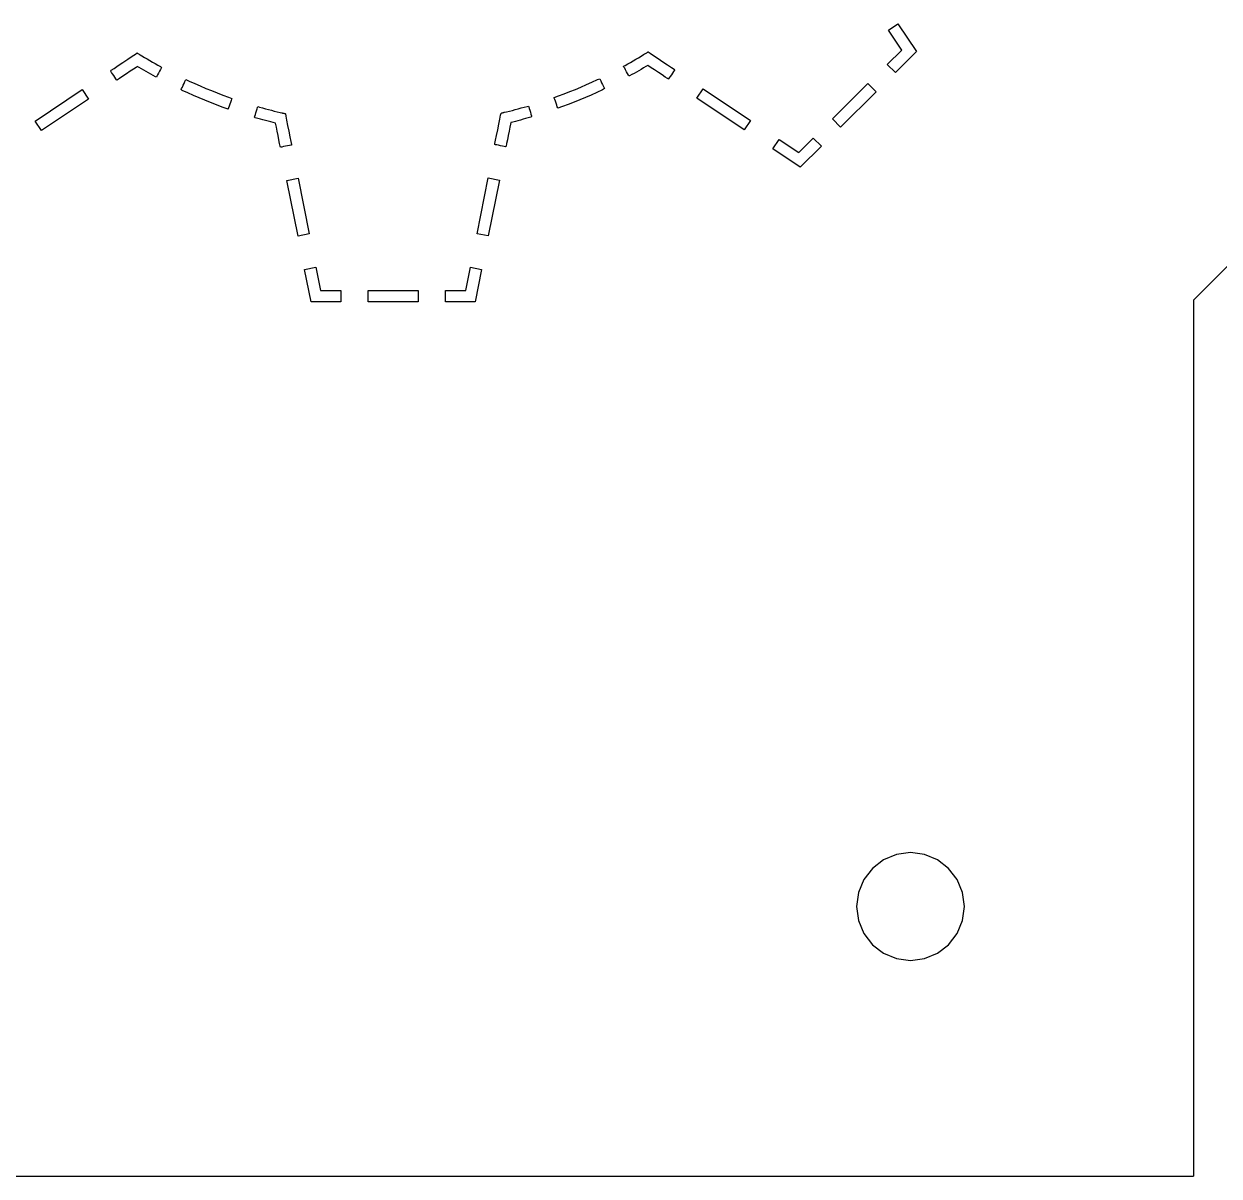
# Model space of a CAD drawing. Header units: metres. Extents: x 2022 to 2368, y 1788 to 2069.
# Drawn here: x 2282.59 to 2326.94, y 1787.81 to 1830.56 of the extents above; entities that cross this region are included whole.
import ezdxf

# ---------------------------------------------------------------- set-up
doc = ezdxf.new("R2010")
doc.units = ezdxf.units.M

msp = doc.modelspace()

# ---------------------------------------------------------------- linework, layer by layer
at = {"layer": 'COMPONENT0'}
for p, q in [((2314.667, 1830.325, 0.001), (2315.018, 1830.561, 0.001)), ((2315.16, 1829.591, 0.001), (2314.667, 1830.325, 0.001)), ((2315.018, 1830.561, 0.001), (2315.706, 1829.538, 0.001)), ((2286.442, 1829.251, 0.001), (2286.605, 1829.36, 0.001)), ((2286.605, 1829.36, 0.001), (2286.727, 1829.441, 0.001)), ((2286.727, 1829.441, 0.001), (2286.787, 1829.482, 0.001)), ((2286.787, 1829.482, 0.001), (2286.793, 1829.482, 0.001)), ((2286.793, 1829.482, 0.001), (2286.804, 1829.475, 0.001)), ((2286.804, 1829.475, 0.001), (2286.821, 1829.465, 0.001)), ((2286.821, 1829.465, 0.001), (2286.841, 1829.452, 0.001)), ((2286.841, 1829.452, 0.001), (2286.862, 1829.439, 0.001)), ((2286.862, 1829.439, 0.001), (2286.882, 1829.427, 0.001)), ((2286.882, 1829.427, 0.001), (2286.897, 1829.418, 0.001)), ((2286.897, 1829.418, 0.001), (2286.905, 1829.413, 0.001)), ((2286.905, 1829.413, 0.001), (2286.966, 1829.376, 0.001)), ((2286.966, 1829.376, 0.001), (2287.063, 1829.318, 0.001)), ((2305.39, 1829.306, 0.001), (2305.488, 1829.364, 0.001)), ((2305.488, 1829.364, 0.001), (2305.584, 1829.423, 0.001)), ((2305.584, 1829.423, 0.001), (2305.633, 1829.454, 0.001)), ((2305.633, 1829.454, 0.001), (2305.643, 1829.459, 0.001)), ((2305.643, 1829.459, 0.001), (2305.658, 1829.469, 0.001)), ((2305.658, 1829.469, 0.001), (2305.678, 1829.481, 0.001)), ((2305.678, 1829.481, 0.001), (2305.699, 1829.494, 0.001)), ((2305.699, 1829.494, 0.001), (2305.719, 1829.507, 0.001)), ((2305.719, 1829.507, 0.001), (2305.736, 1829.517, 0.001)), ((2305.736, 1829.517, 0.001), (2305.746, 1829.523, 0.001)), ((2305.746, 1829.523, 0.001), (2305.754, 1829.52, 0.001)), ((2305.754, 1829.52, 0.001), (2305.824, 1829.474, 0.001)), ((2305.824, 1829.474, 0.001), (2305.953, 1829.388, 0.001)), ((2305.953, 1829.388, 0.001), (2306.119, 1829.276, 0.001)), ((2314.626, 1829.059, 0.001), (2315.16, 1829.591, 0.001)), ((2315.706, 1829.538, 0.001), (2314.925, 1828.759, 0.001)), ((2285.834, 1828.845, 0.001), (2285.936, 1828.913, 0.001)), ((2285.936, 1828.913, 0.001), (2286.086, 1829.013, 0.001)), ((2286.086, 1829.013, 0.001), (2286.262, 1829.131, 0.001)), ((2286.262, 1829.131, 0.001), (2286.442, 1829.251, 0.001)), ((2286.752, 1828.949, 0.001), (2286.657, 1828.886, 0.001)), ((2286.798, 1828.98, 0.001), (2286.752, 1828.949, 0.001)), ((2286.864, 1828.943, 0.001), (2286.798, 1828.98, 0.001)), ((2286.95, 1828.892, 0.001), (2286.864, 1828.943, 0.001)), ((2287.063, 1829.318, 0.001), (2287.16, 1829.26, 0.001)), ((2287.16, 1829.26, 0.001), (2287.259, 1829.202, 0.001)), ((2287.259, 1829.202, 0.001), (2287.357, 1829.146, 0.001)), ((2287.357, 1829.146, 0.001), (2287.456, 1829.089, 0.001)), ((2287.456, 1829.089, 0.001), (2287.555, 1829.034, 0.001)), ((2287.555, 1829.034, 0.001), (2287.654, 1828.98, 0.001)), ((2287.654, 1828.98, 0.001), (2287.701, 1828.948, 0.001)), ((2287.685, 1828.919, 0.001), (2287.658, 1828.868, 0.001)), ((2287.701, 1828.948, 0.001), (2287.685, 1828.919, 0.001)), ((2304.841, 1828.988, 0.001), (2304.901, 1829.024, 0.001)), ((2304.855, 1828.962, 0.001), (2304.841, 1828.988, 0.001)), ((2304.882, 1828.914, 0.001), (2304.855, 1828.962, 0.001)), ((2304.916, 1828.852, 0.001), (2304.882, 1828.914, 0.001)), ((2304.901, 1829.024, 0.001), (2304.999, 1829.079, 0.001)), ((2304.999, 1829.079, 0.001), (2305.097, 1829.135, 0.001)), ((2305.097, 1829.135, 0.001), (2305.195, 1829.191, 0.001)), ((2305.195, 1829.191, 0.001), (2305.293, 1829.248, 0.001)), ((2305.293, 1829.248, 0.001), (2305.39, 1829.306, 0.001)), ((2305.579, 1828.926, 0.001), (2305.494, 1828.875, 0.001)), ((2305.664, 1828.977, 0.001), (2305.579, 1828.926, 0.001)), ((2305.739, 1829.021, 0.001), (2305.664, 1828.977, 0.001)), ((2305.779, 1828.995, 0.001), (2305.739, 1829.021, 0.001)), ((2305.868, 1828.935, 0.001), (2305.779, 1828.995, 0.001)), ((2305.992, 1828.853, 0.001), (2305.868, 1828.935, 0.001)), ((2306.119, 1829.276, 0.001), (2306.301, 1829.155, 0.001)), ((2306.301, 1829.155, 0.001), (2306.476, 1829.038, 0.001)), ((2306.476, 1829.038, 0.001), (2306.622, 1828.94, 0.001)), ((2306.622, 1828.94, 0.001), (2306.717, 1828.877, 0.001)), ((2314.925, 1828.759, 0.001), (2314.626, 1829.059, 0.001)), ((2285.802, 1828.824, 0.001), (2285.834, 1828.845, 0.001)), ((2285.815, 1828.806, 0.001), (2285.802, 1828.824, 0.001)), ((2285.842, 1828.764, 0.001), (2285.815, 1828.806, 0.001)), ((2285.88, 1828.708, 0.001), (2285.842, 1828.764, 0.001)), ((2285.923, 1828.644, 0.001), (2285.88, 1828.708, 0.001)), ((2285.965, 1828.581, 0.001), (2285.923, 1828.644, 0.001)), ((2286.002, 1828.525, 0.001), (2285.965, 1828.581, 0.001)), ((2286.028, 1828.487, 0.001), (2286.002, 1828.525, 0.001)), ((2286.037, 1828.472, 0.001), (2286.028, 1828.487, 0.001)), ((2286.062, 1828.488, 0.001), (2286.037, 1828.472, 0.001)), ((2286.14, 1828.541, 0.001), (2286.062, 1828.488, 0.001)), ((2286.256, 1828.618, 0.001), (2286.14, 1828.541, 0.001)), ((2286.392, 1828.709, 0.001), (2286.256, 1828.618, 0.001)), ((2286.532, 1828.802, 0.001), (2286.392, 1828.709, 0.001)), ((2286.657, 1828.886, 0.001), (2286.532, 1828.802, 0.001)), ((2287.036, 1828.842, 0.001), (2286.95, 1828.892, 0.001)), ((2287.122, 1828.792, 0.001), (2287.036, 1828.842, 0.001)), ((2287.209, 1828.743, 0.001), (2287.122, 1828.792, 0.001)), ((2287.295, 1828.694, 0.001), (2287.209, 1828.743, 0.001)), ((2287.382, 1828.646, 0.001), (2287.295, 1828.694, 0.001)), ((2287.469, 1828.598, 0.001), (2287.382, 1828.646, 0.001)), ((2287.505, 1828.587, 0.001), (2287.469, 1828.598, 0.001)), ((2287.523, 1828.619, 0.001), (2287.505, 1828.587, 0.001)), ((2287.551, 1828.672, 0.001), (2287.523, 1828.619, 0.001)), ((2287.586, 1828.736, 0.001), (2287.551, 1828.672, 0.001)), ((2287.623, 1828.805, 0.001), (2287.586, 1828.736, 0.001)), ((2287.658, 1828.868, 0.001), (2287.623, 1828.805, 0.001)), ((2288.564, 1828.419, 0.001), (2288.587, 1828.468, 0.001)), ((2288.587, 1828.468, 0.001), (2288.6, 1828.495, 0.001)), ((2288.6, 1828.495, 0.001), (2288.723, 1828.441, 0.001)), ((2303.669, 1828.402, 0.001), (2303.872, 1828.496, 0.001)), ((2303.872, 1828.496, 0.001), (2303.955, 1828.529, 0.001)), ((2303.955, 1828.529, 0.001), (2303.971, 1828.497, 0.001)), ((2303.971, 1828.497, 0.001), (2303.996, 1828.444, 0.001)), ((2304.954, 1828.784, 0.001), (2304.916, 1828.852, 0.001)), ((2304.99, 1828.718, 0.001), (2304.954, 1828.784, 0.001)), ((2305.02, 1828.664, 0.001), (2304.99, 1828.718, 0.001)), ((2305.039, 1828.629, 0.001), (2305.02, 1828.664, 0.001)), ((2305.065, 1828.631, 0.001), (2305.039, 1828.629, 0.001)), ((2305.151, 1828.679, 0.001), (2305.065, 1828.631, 0.001)), ((2305.237, 1828.727, 0.001), (2305.151, 1828.679, 0.001)), ((2305.323, 1828.776, 0.001), (2305.237, 1828.727, 0.001)), ((2305.408, 1828.826, 0.001), (2305.323, 1828.776, 0.001)), ((2305.494, 1828.875, 0.001), (2305.408, 1828.826, 0.001)), ((2306.131, 1828.76, 0.001), (2305.992, 1828.853, 0.001)), ((2306.269, 1828.667, 0.001), (2306.131, 1828.76, 0.001)), ((2306.389, 1828.587, 0.001), (2306.269, 1828.667, 0.001)), ((2306.474, 1828.531, 0.001), (2306.389, 1828.587, 0.001)), ((2306.506, 1828.509, 0.001), (2306.474, 1828.531, 0.001)), ((2306.513, 1828.521, 0.001), (2306.506, 1828.509, 0.001)), ((2306.537, 1828.557, 0.001), (2306.513, 1828.521, 0.001)), ((2306.573, 1828.61, 0.001), (2306.537, 1828.557, 0.001)), ((2306.615, 1828.673, 0.001), (2306.573, 1828.61, 0.001)), ((2306.658, 1828.738, 0.001), (2306.615, 1828.673, 0.001)), ((2306.696, 1828.795, 0.001), (2306.658, 1828.738, 0.001)), ((2306.726, 1828.839, 0.001), (2306.696, 1828.795, 0.001)), ((2306.717, 1828.877, 0.001), (2306.74, 1828.86, 0.001)), ((2306.74, 1828.86, 0.001), (2306.726, 1828.839, 0.001)), ((2283.006, 1826.957, 0.001), (2284.756, 1828.126, 0.001)), ((2284.756, 1828.126, 0.001), (2284.991, 1827.774, 0.001)), ((2288.426, 1828.125, 0.001), (2288.443, 1828.162, 0.001)), ((2288.462, 1828.096, 0.001), (2288.426, 1828.125, 0.001)), ((2288.443, 1828.162, 0.001), (2288.47, 1828.218, 0.001)), ((2288.671, 1828, 0.001), (2288.462, 1828.096, 0.001)), ((2288.47, 1828.218, 0.001), (2288.501, 1828.285, 0.001)), ((2288.501, 1828.285, 0.001), (2288.534, 1828.355, 0.001)), ((2288.534, 1828.355, 0.001), (2288.564, 1828.419, 0.001)), ((2288.723, 1828.441, 0.001), (2288.927, 1828.348, 0.001)), ((2288.927, 1828.348, 0.001), (2289.133, 1828.258, 0.001)), ((2289.133, 1828.258, 0.001), (2289.34, 1828.17, 0.001)), ((2289.34, 1828.17, 0.001), (2289.549, 1828.085, 0.001)), ((2289.549, 1828.085, 0.001), (2289.758, 1828.002, 0.001)), ((2302.637, 1827.968, 0.001), (2302.845, 1828.049, 0.001)), ((2302.845, 1828.049, 0.001), (2303.053, 1828.133, 0.001)), ((2303.053, 1828.133, 0.001), (2303.259, 1828.22, 0.001)), ((2303.259, 1828.22, 0.001), (2303.465, 1828.31, 0.001)), ((2303.465, 1828.31, 0.001), (2303.669, 1828.402, 0.001)), ((2303.845, 1828.017, 0.001), (2303.636, 1827.923, 0.001)), ((2304.053, 1828.113, 0.001), (2303.845, 1828.017, 0.001)), ((2303.996, 1828.444, 0.001), (2304.028, 1828.378, 0.001)), ((2304.028, 1828.378, 0.001), (2304.061, 1828.309, 0.001)), ((2304.133, 1828.159, 0.001), (2304.053, 1828.113, 0.001)), ((2304.061, 1828.309, 0.001), (2304.092, 1828.244, 0.001)), ((2304.092, 1828.244, 0.001), (2304.117, 1828.191, 0.001)), ((2304.117, 1828.191, 0.001), (2304.133, 1828.159, 0.001)), ((2307.561, 1827.805, 0.001), (2307.796, 1828.157, 0.001)), ((2307.796, 1828.157, 0.001), (2309.555, 1826.982, 0.001)), ((2312.595, 1827.034, 0.001), (2313.91, 1828.345, 0.001)), ((2314.209, 1828.045, 0.001), (2312.894, 1826.734, 0.001)), ((2313.91, 1828.345, 0.001), (2314.209, 1828.045, 0.001)), ((2284.991, 1827.774, 0.001), (2283.241, 1826.605, 0.001)), ((2288.881, 1827.906, 0.001), (2288.671, 1828, 0.001)), ((2289.092, 1827.815, 0.001), (2288.881, 1827.906, 0.001)), ((2289.305, 1827.727, 0.001), (2289.092, 1827.815, 0.001)), ((2289.519, 1827.641, 0.001), (2289.305, 1827.727, 0.001)), ((2289.734, 1827.558, 0.001), (2289.519, 1827.641, 0.001)), ((2289.758, 1828.002, 0.001), (2289.968, 1827.922, 0.001)), ((2289.968, 1827.922, 0.001), (2290.18, 1827.845, 0.001)), ((2290.18, 1827.845, 0.001), (2290.305, 1827.797, 0.001)), ((2290.229, 1827.578, 0.001), (2290.204, 1827.509, 0.001)), ((2290.254, 1827.651, 0.001), (2290.229, 1827.578, 0.001)), ((2290.277, 1827.717, 0.001), (2290.254, 1827.651, 0.001)), ((2290.296, 1827.769, 0.001), (2290.277, 1827.717, 0.001)), ((2290.305, 1827.797, 0.001), (2290.296, 1827.769, 0.001)), ((2302.261, 1827.828, 0.001), (2302.428, 1827.889, 0.001)), ((2302.269, 1827.805, 0.001), (2302.261, 1827.828, 0.001)), ((2302.286, 1827.758, 0.001), (2302.269, 1827.805, 0.001)), ((2302.309, 1827.694, 0.001), (2302.286, 1827.758, 0.001)), ((2302.335, 1827.622, 0.001), (2302.309, 1827.694, 0.001)), ((2302.36, 1827.551, 0.001), (2302.335, 1827.622, 0.001)), ((2302.428, 1827.889, 0.001), (2302.637, 1827.968, 0.001)), ((2302.788, 1827.573, 0.001), (2302.575, 1827.492, 0.001)), ((2303.002, 1827.656, 0.001), (2302.788, 1827.573, 0.001)), ((2303.214, 1827.742, 0.001), (2303.002, 1827.656, 0.001)), ((2303.426, 1827.831, 0.001), (2303.214, 1827.742, 0.001)), ((2303.636, 1827.923, 0.001), (2303.426, 1827.831, 0.001)), ((2309.32, 1826.63, 0.001), (2307.561, 1827.805, 0.001)), ((2289.95, 1827.478, 0.001), (2289.734, 1827.558, 0.001)), ((2290.167, 1827.401, 0.001), (2289.95, 1827.478, 0.001)), ((2290.17, 1827.411, 0.001), (2290.167, 1827.401, 0.001)), ((2290.184, 1827.45, 0.001), (2290.17, 1827.411, 0.001)), ((2290.204, 1827.509, 0.001), (2290.184, 1827.45, 0.001)), ((2291.151, 1827.097, 0.001), (2291.162, 1827.136, 0.001)), ((2291.162, 1827.136, 0.001), (2291.179, 1827.196, 0.001)), ((2291.179, 1827.196, 0.001), (2291.2, 1827.268, 0.001)), ((2291.2, 1827.268, 0.001), (2291.221, 1827.342, 0.001)), ((2291.221, 1827.342, 0.001), (2291.241, 1827.411, 0.001)), ((2291.241, 1827.411, 0.001), (2291.256, 1827.464, 0.001)), ((2291.256, 1827.464, 0.001), (2291.265, 1827.492, 0.001)), ((2291.265, 1827.492, 0.001), (2291.333, 1827.475, 0.001)), ((2291.333, 1827.475, 0.001), (2291.443, 1827.444, 0.001)), ((2291.443, 1827.444, 0.001), (2291.552, 1827.415, 0.001)), ((2291.552, 1827.415, 0.001), (2291.662, 1827.385, 0.001)), ((2291.662, 1827.385, 0.001), (2291.772, 1827.357, 0.001)), ((2291.772, 1827.357, 0.001), (2291.882, 1827.329, 0.001)), ((2291.882, 1827.329, 0.001), (2291.992, 1827.302, 0.001)), ((2291.992, 1827.302, 0.001), (2292.102, 1827.275, 0.001)), ((2292.102, 1827.275, 0.001), (2292.159, 1827.262, 0.001)), ((2292.159, 1827.262, 0.001), (2292.169, 1827.26, 0.001)), ((2292.169, 1827.26, 0.001), (2292.187, 1827.255, 0.001)), ((2292.187, 1827.255, 0.001), (2292.21, 1827.25, 0.001)), ((2292.21, 1827.25, 0.001), (2292.234, 1827.244, 0.001)), ((2292.234, 1827.244, 0.001), (2292.257, 1827.239, 0.001)), ((2292.257, 1827.239, 0.001), (2292.276, 1827.235, 0.001)), ((2292.276, 1827.235, 0.001), (2292.288, 1827.232, 0.001)), ((2292.288, 1827.232, 0.001), (2292.292, 1827.224, 0.001)), ((2292.292, 1827.224, 0.001), (2292.308, 1827.142, 0.001)), ((2292.308, 1827.142, 0.001), (2292.338, 1826.991, 0.001)), ((2300.251, 1827.032, 0.001), (2300.28, 1827.177, 0.001)), ((2300.28, 1827.177, 0.001), (2300.294, 1827.248, 0.001)), ((2300.294, 1827.248, 0.001), (2300.298, 1827.252, 0.001)), ((2300.298, 1827.252, 0.001), (2300.31, 1827.255, 0.001)), ((2300.31, 1827.255, 0.001), (2300.33, 1827.26, 0.001)), ((2300.33, 1827.26, 0.001), (2300.353, 1827.265, 0.001)), ((2300.353, 1827.265, 0.001), (2300.377, 1827.271, 0.001)), ((2300.377, 1827.271, 0.001), (2300.399, 1827.276, 0.001)), ((2300.399, 1827.276, 0.001), (2300.416, 1827.281, 0.001)), ((2300.416, 1827.281, 0.001), (2300.426, 1827.283, 0.001)), ((2300.426, 1827.283, 0.001), (2300.495, 1827.299, 0.001)), ((2300.495, 1827.299, 0.001), (2300.604, 1827.326, 0.001)), ((2300.604, 1827.326, 0.001), (2300.714, 1827.354, 0.001)), ((2300.714, 1827.354, 0.001), (2300.823, 1827.383, 0.001)), ((2300.823, 1827.383, 0.001), (2300.933, 1827.412, 0.001)), ((2300.933, 1827.412, 0.001), (2301.042, 1827.442, 0.001)), ((2301.042, 1827.442, 0.001), (2301.15, 1827.472, 0.001)), ((2301.15, 1827.472, 0.001), (2301.258, 1827.503, 0.001)), ((2301.258, 1827.503, 0.001), (2301.314, 1827.515, 0.001)), ((2301.314, 1827.515, 0.001), (2301.323, 1827.483, 0.001)), ((2301.323, 1827.483, 0.001), (2301.339, 1827.427, 0.001)), ((2301.339, 1827.427, 0.001), (2301.36, 1827.358, 0.001)), ((2301.36, 1827.358, 0.001), (2301.382, 1827.283, 0.001)), ((2301.382, 1827.283, 0.001), (2301.403, 1827.213, 0.001)), ((2301.43, 1827.12, 0.001), (2301.397, 1827.103, 0.001)), ((2301.403, 1827.213, 0.001), (2301.42, 1827.155, 0.001)), ((2301.42, 1827.155, 0.001), (2301.43, 1827.12, 0.001)), ((2302.382, 1827.489, 0.001), (2302.36, 1827.551, 0.001)), ((2302.397, 1827.446, 0.001), (2302.382, 1827.489, 0.001)), ((2302.403, 1827.43, 0.001), (2302.397, 1827.446, 0.001)), ((2302.575, 1827.492, 0.001), (2302.403, 1827.43, 0.001)), ((2283.241, 1826.605, 0.001), (2283.006, 1826.957, 0.001)), ((2291.172, 1827.081, 0.001), (2291.151, 1827.097, 0.001)), ((2291.267, 1827.054, 0.001), (2291.172, 1827.081, 0.001)), ((2291.363, 1827.027, 0.001), (2291.267, 1827.054, 0.001)), ((2291.459, 1827.001, 0.001), (2291.363, 1827.027, 0.001)), ((2291.555, 1826.976, 0.001), (2291.459, 1827.001, 0.001)), ((2291.651, 1826.951, 0.001), (2291.555, 1826.976, 0.001)), ((2291.748, 1826.926, 0.001), (2291.651, 1826.951, 0.001)), ((2291.844, 1826.902, 0.001), (2291.748, 1826.926, 0.001)), ((2291.928, 1826.881, 0.001), (2291.844, 1826.902, 0.001)), ((2291.937, 1826.835, 0.001), (2291.928, 1826.881, 0.001)), ((2291.958, 1826.729, 0.001), (2291.937, 1826.835, 0.001)), ((2291.987, 1826.585, 0.001), (2291.958, 1826.729, 0.001)), ((2292.338, 1826.991, 0.001), (2292.377, 1826.795, 0.001)), ((2292.377, 1826.795, 0.001), (2292.419, 1826.581, 0.001)), ((2300.17, 1826.627, 0.001), (2300.213, 1826.84, 0.001)), ((2300.213, 1826.84, 0.001), (2300.251, 1827.032, 0.001)), ((2300.623, 1826.734, 0.001), (2300.594, 1826.586, 0.001)), ((2300.645, 1826.846, 0.001), (2300.623, 1826.734, 0.001)), ((2300.656, 1826.901, 0.001), (2300.645, 1826.846, 0.001)), ((2300.729, 1826.921, 0.001), (2300.656, 1826.901, 0.001)), ((2300.825, 1826.946, 0.001), (2300.729, 1826.921, 0.001)), ((2300.921, 1826.97, 0.001), (2300.825, 1826.946, 0.001)), ((2301.016, 1826.996, 0.001), (2300.921, 1826.97, 0.001)), ((2301.112, 1827.022, 0.001), (2301.016, 1826.996, 0.001)), ((2301.207, 1827.048, 0.001), (2301.112, 1827.022, 0.001)), ((2301.302, 1827.075, 0.001), (2301.207, 1827.048, 0.001)), ((2301.397, 1827.103, 0.001), (2301.302, 1827.075, 0.001)), ((2309.555, 1826.982, 0.001), (2309.32, 1826.63, 0.001)), ((2312.894, 1826.734, 0.001), (2312.595, 1827.034, 0.001)), ((2292.019, 1826.422, 0.001), (2291.987, 1826.585, 0.001)), ((2292.051, 1826.26, 0.001), (2292.019, 1826.422, 0.001)), ((2292.079, 1826.12, 0.001), (2292.051, 1826.26, 0.001)), ((2292.419, 1826.581, 0.001), (2292.46, 1826.376, 0.001)), ((2292.46, 1826.376, 0.001), (2292.494, 1826.204, 0.001)), ((2300.07, 1826.121, 0.001), (2300.094, 1826.242, 0.001)), ((2300.094, 1826.242, 0.001), (2300.129, 1826.419, 0.001)), ((2300.129, 1826.419, 0.001), (2300.17, 1826.627, 0.001)), ((2300.529, 1826.26, 0.001), (2300.502, 1826.123, 0.001)), ((2300.561, 1826.421, 0.001), (2300.529, 1826.26, 0.001)), ((2300.594, 1826.586, 0.001), (2300.561, 1826.421, 0.001)), ((2310.375, 1825.926, 0.001), (2310.61, 1826.278, 0.001)), ((2310.61, 1826.278, 0.001), (2311.345, 1825.787, 0.001)), ((2311.345, 1825.787, 0.001), (2311.88, 1826.32, 0.001)), ((2311.88, 1826.32, 0.001), (2312.179, 1826.021, 0.001)), ((2292.099, 1826.021, 0.001), (2292.079, 1826.12, 0.001)), ((2292.107, 1825.983, 0.001), (2292.099, 1826.021, 0.001)), ((2292.12, 1825.986, 0.001), (2292.107, 1825.983, 0.001)), ((2292.163, 1825.994, 0.001), (2292.12, 1825.986, 0.001)), ((2292.226, 1826.007, 0.001), (2292.163, 1825.994, 0.001)), ((2292.3, 1826.021, 0.001), (2292.226, 1826.007, 0.001)), ((2292.376, 1826.036, 0.001), (2292.3, 1826.021, 0.001)), ((2292.444, 1826.05, 0.001), (2292.376, 1826.036, 0.001)), ((2292.495, 1826.06, 0.001), (2292.444, 1826.05, 0.001)), ((2292.494, 1826.204, 0.001), (2292.516, 1826.093, 0.001)), ((2292.521, 1826.065, 0.001), (2292.495, 1826.06, 0.001)), ((2292.516, 1826.093, 0.001), (2292.521, 1826.065, 0.001)), ((2300.063, 1826.084, 0.001), (2300.07, 1826.121, 0.001)), ((2300.084, 1826.079, 0.001), (2300.063, 1826.084, 0.001)), ((2300.133, 1826.07, 0.001), (2300.084, 1826.079, 0.001)), ((2300.199, 1826.057, 0.001), (2300.133, 1826.07, 0.001)), ((2300.275, 1826.042, 0.001), (2300.199, 1826.057, 0.001)), ((2300.35, 1826.027, 0.001), (2300.275, 1826.042, 0.001)), ((2300.415, 1826.014, 0.001), (2300.35, 1826.027, 0.001)), ((2300.46, 1826.005, 0.001), (2300.415, 1826.014, 0.001)), ((2300.478, 1826.001, 0.001), (2300.46, 1826.005, 0.001)), ((2300.483, 1826.03, 0.001), (2300.478, 1826.001, 0.001)), ((2300.502, 1826.123, 0.001), (2300.483, 1826.03, 0.001)), ((2311.399, 1825.242, 0.001), (2310.375, 1825.926, 0.001)), ((2312.179, 1826.021, 0.001), (2311.399, 1825.242, 0.001)), ((2292.352, 1824.75, 0.001), (2292.767, 1824.832, 0.001)), ((2292.762, 1822.686, 0.001), (2292.352, 1824.75, 0.001)), ((2292.767, 1824.832, 0.001), (2293.177, 1822.768, 0.001)), ((2299.405, 1822.776, 0.001), (2299.816, 1824.845, 0.001)), ((2299.816, 1824.845, 0.001), (2300.232, 1824.763, 0.001)), ((2300.232, 1824.763, 0.001), (2299.82, 1822.693, 0.001)), ((2293.177, 1822.768, 0.001), (2292.762, 1822.686, 0.001)), ((2299.82, 1822.693, 0.001), (2299.405, 1822.776, 0.001)), ((2293.007, 1821.452, 0.001), (2293.422, 1821.535, 0.001)), ((2293.246, 1820.25, 0.001), (2293.007, 1821.452, 0.001)), ((2293.422, 1821.535, 0.001), (2293.593, 1820.673, 0.001)), ((2298.987, 1820.673, 0.001), (2299.159, 1821.537, 0.001)), ((2299.159, 1821.537, 0.001), (2299.574, 1821.455, 0.001)), ((2299.574, 1821.455, 0.001), (2299.335, 1820.25, 0.001)), ((2293.593, 1820.673, 0.001), (2294.349, 1820.673, 0.001)), ((2294.349, 1820.673, 0.001), (2294.349, 1820.25, 0.001)), ((2295.361, 1820.25, 0.001), (2295.361, 1820.673, 0.001)), ((2295.361, 1820.673, 0.001), (2297.22, 1820.673, 0.001)), ((2297.22, 1820.673, 0.001), (2297.22, 1820.25, 0.001)), ((2298.232, 1820.25, 0.001), (2298.232, 1820.673, 0.001)), ((2298.232, 1820.673, 0.001), (2298.987, 1820.673, 0.001)), ((2294.349, 1820.25, 0.001), (2293.246, 1820.25, 0.001)), ((2297.22, 1820.25, 0.001), (2295.361, 1820.25, 0.001)), ((2299.335, 1820.25, 0.001), (2298.232, 1820.25, 0.001))]:
    msp.add_line(p, q, dxfattribs=at)
at = {"layer": 'GROUP0'}
for p, q in [((2335.988, 1830.314, 0.001), (2325.989, 1820.314, 0.001)), ((2325.989, 1820.314, 0.001), (2325.989, 1787.814, 0.001)), ((2314.971, 1799.746, 0.001), (2314.489, 1799.546, 0.001)), ((2315.489, 1799.814, 0.001), (2314.971, 1799.746, 0.001)), ((2316.006, 1799.746, 0.001), (2315.489, 1799.814, 0.001)), ((2316.489, 1799.546, 0.001), (2316.006, 1799.746, 0.001)), ((2314.074, 1799.228, 0.001), (2313.756, 1798.814, 0.001)), ((2314.489, 1799.546, 0.001), (2314.074, 1799.228, 0.001)), ((2316.903, 1799.228, 0.001), (2316.489, 1799.546, 0.001)), ((2317.221, 1798.814, 0.001), (2316.903, 1799.228, 0.001)), ((2313.756, 1798.814, 0.001), (2313.557, 1798.332, 0.001)), ((2317.42, 1798.332, 0.001), (2317.221, 1798.814, 0.001)), ((2313.557, 1798.332, 0.001), (2313.489, 1797.814, 0.001)), ((2317.489, 1797.814, 0.001), (2317.42, 1798.332, 0.001)), ((2313.489, 1797.814, 0.001), (2313.557, 1797.296, 0.001)), ((2317.42, 1797.296, 0.001), (2317.489, 1797.814, 0.001)), ((2313.557, 1797.296, 0.001), (2313.756, 1796.814, 0.001)), ((2317.221, 1796.814, 0.001), (2317.42, 1797.296, 0.001)), ((2313.756, 1796.814, 0.001), (2314.074, 1796.4, 0.001)), ((2316.903, 1796.4, 0.001), (2317.221, 1796.814, 0.001)), ((2314.074, 1796.4, 0.001), (2314.489, 1796.082, 0.001)), ((2314.489, 1796.082, 0.001), (2314.971, 1795.882, 0.001)), ((2316.006, 1795.882, 0.001), (2316.489, 1796.082, 0.001)), ((2316.489, 1796.082, 0.001), (2316.903, 1796.4, 0.001)), ((2314.971, 1795.882, 0.001), (2315.489, 1795.814, 0.001)), ((2315.489, 1795.814, 0.001), (2316.006, 1795.882, 0.001)), ((2064.989, 1787.814, 0.001), (2325.989, 1787.814, 0.001))]:
    msp.add_line(p, q, dxfattribs=at)

doc.saveas('drawing.dxf')
